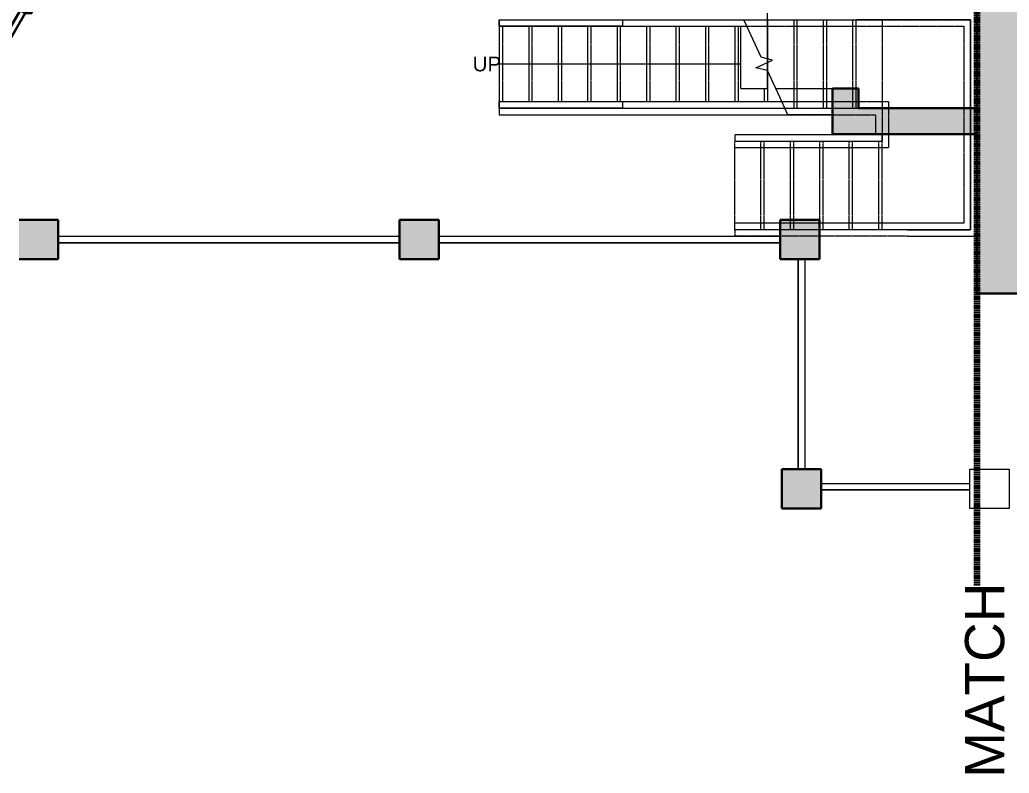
# Model space of a CAD drawing. Header units: inches. Extents: x -4688 to 1542, y -3558 to 978.
# Drawn here: x -290.8 to 11.7, y -147.7 to 82.5 of the extents above; entities that cross this region are included whole.
import ezdxf

# ---------------------------------------------------------------- set-up
doc = ezdxf.new("R2010")
doc.units = ezdxf.units.IN
doc.header["$MEASUREMENT"] = 0
doc.linetypes.add('Dash', pattern=[0.25, 0.125, -0.125])
doc.linetypes.add('Overhead 1_16_', pattern=[0.101562, 0.0625, -0.039062])
for name, color, linetype, lineweight in [('A-ANNO-MATC', 214, 'Dash', 140), ('A-COLS', 52, 'Continuous', 18), ('A-DOOR', 31, 'Continuous', 18), ('A-DOOR-FRAM', 31, 'Continuous', 30), ('A-FLOR-HRAL', 11, 'Continuous', 18), ('A-ROOF', 132, 'Continuous', 18), ('A-WALL', 113, 'Continuous', 18), ('A-WALL-PATT', 111, 'Continuous', 18), ('G-ANNO-TEXT', 231, 'Continuous', 9), ('S-STRS', 31, 'Continuous', 18), ('S-STRS-ANNO', 31, 'Continuous', 9), ('S-STRS-IDEN', 31, 'Continuous', 9), ('S-STRS-MBND', 31, 'Continuous', 18)]:
    doc.layers.add(name, color=color, linetype=linetype, lineweight=lineweight)
doc.styles.add('Swis721 Lt BT', font='swissl.ttf', dxfattribs={"height": 4.5})
doc.styles.add('Swis721 Lt BT_1', font='swissl.ttf', dxfattribs={"height": 12})

# ---------------------------------------------------------------- blocks, each defined once
blk = doc.blocks.new('Top Rail Type - Top Rail_Internal_-5011479-1st Floor Power _ Signal')
at = {"layer": 'A-FLOR-HRAL', "lineweight": 9}
for p, q in [((-279.02, 16.32), (-174.7, 16.32)), ((-162.7, 16.32), (-58.38, 16.32)), ((-174.7, 14.32), (-279.02, 14.32)), ((-58.38, 14.32), (-162.7, 14.32)), ((-52.85, -54.86), (-52.85, 9.32)), ((-50.85, 9.32), (-50.85, -54.86)), ((-45.85, -59.18), (-0.35, -59.18)), ((-0.35, -61.18), (-45.85, -61.18))]:
    blk.add_line(p, q, dxfattribs=at)
blk = doc.blocks.new('Top Rail Type - Top Rail_Internal_-V4-1st Floor Power _ Signal')
at = {"layer": 'A-FLOR-HRAL', "lineweight": 9}
for p, q in [((-279.02, 16.32), (-174.7, 16.32)), ((-162.7, 16.32), (-58.38, 16.32)), ((-279.02, 14.32), (-174.7, 14.32)), ((-162.7, 14.32), (-58.38, 14.32)), ((-52.85, 9.32), (-52.85, -54.86)), ((-50.85, 9.32), (-50.85, -54.86)), ((-45.85, -59.18), (-0.35, -59.18)), ((-45.85, -61.18), (-0.35, -61.18))]:
    blk.add_line(p, q, dxfattribs=at)
blk = doc.blocks.new('Top Rail Type - Top Rail_Internal_-7092827-1st Floor Power _ Signal')
at = {"layer": 'A-FLOR-HRAL', "lineweight": 9}
for p, q in [((-144.22, 55.47), (-144.22, 57.47)), ((-144.22, 57.47), (-106.58, 57.47)), ((-106.58, 57.47), (-106.58, 55.47)), ((-106.58, 55.47), (-144.22, 55.47))]:
    blk.add_line(p, q, dxfattribs=at)
blk = doc.blocks.new('Top Rail Type - Top Rail_Internal_-V63-1st Floor Power _ Signal')
at = {"layer": 'A-FLOR-HRAL', "lineweight": 9}
for p, q in [((-144.22, 57.47), (-144.22, 55.47)), ((-144.22, 57.47), (-57.86, 57.47)), ((-56.92, 55.47), (-57.86, 57.47)), ((-144.22, 55.47), (-56.92, 55.47))]:
    blk.add_line(p, q, dxfattribs=at)
at = {"layer": 'A-FLOR-HRAL', "linetype": 'Overhead 1_16_', "lineweight": 9}
for p, q in [((-57.86, 57.47), (-36.22, 57.47)), ((-36.22, 57.47), (-25.22, 57.47)), ((-25.22, 57.47), (-25.22, 48.32)), ((-56.92, 55.47), (-36.22, 55.47)), ((-36.22, 55.47), (-27.22, 55.47)), ((-27.22, 55.47), (-27.22, 48.32)), ((-27.22, 48.32), (-27.22, 45.32)), ((-25.22, 48.32), (-25.22, 43.32)), ((-72.22, 43.32), (-72.22, 45.32)), ((-63.22, 45.32), (-72.22, 45.32)), ((-63.22, 43.32), (-72.22, 43.32)), ((-30.22, 45.32), (-63.22, 45.32)), ((-30.22, 43.32), (-63.22, 43.32)), ((-27.22, 45.32), (-30.22, 45.32)), ((-25.22, 43.32), (-30.22, 43.32))]:
    blk.add_line(p, q, dxfattribs=at)
blk = doc.blocks.new('Top Rail Type - Top Rail_Internal_-7092845-1st Floor Power _ Signal')
at = {"layer": 'A-FLOR-HRAL', "lineweight": 9}
for p, q in [((-144.22, 80.47), (-144.22, 82.47)), ((-144.22, 82.47), (-106.58, 82.47)), ((-106.58, 82.47), (-106.58, 80.47)), ((-106.58, 80.47), (-144.22, 80.47))]:
    blk.add_line(p, q, dxfattribs=at)
blk = doc.blocks.new('Top Rail Type - Top Rail_Internal_-V64-1st Floor Power _ Signal')
at = {"layer": 'A-FLOR-HRAL', "lineweight": 9}
for p, q in [((-144.22, 82.47), (-144.22, 80.47)), ((-144.22, 82.47), (-69.51, 82.47)), ((-68.58, 80.47), (-69.51, 82.47)), ((-144.22, 80.47), (-68.58, 80.47))]:
    blk.add_line(p, q, dxfattribs=at)
at = {"layer": 'A-FLOR-HRAL', "linetype": 'Overhead 1_16_', "lineweight": 9}
for p, q in [((-69.51, 82.47), (-36.22, 82.47)), ((-36.22, 82.47), (-0.22, 82.47)), ((-0.22, 82.47), (-0.22, 18.32)), ((-68.58, 80.47), (-36.22, 80.47)), ((-36.22, 80.47), (-2.22, 80.47)), ((-2.22, 80.47), (-2.22, 20.32)), ((-72.22, 18.32), (-72.22, 20.32)), ((-63.22, 20.32), (-72.22, 20.32)), ((-63.22, 18.32), (-72.22, 18.32)), ((-18.22, 20.32), (-63.22, 20.32)), ((-18.22, 18.32), (-63.22, 18.32)), ((-2.22, 20.32), (-18.22, 20.32)), ((-0.22, 18.32), (-18.22, 18.32))]:
    blk.add_line(p, q, dxfattribs=at)
blk = doc.blocks.new('Single Flush - D2 3_ X 8_-8252877-1st Floor Power _ Signal')
at = {"layer": 'A-DOOR', "lineweight": 30}
for p, q in [((-1.52, -41.14), (16.39, -10.12)), ((17.91, -11), (0, -42.01)), ((16.39, -10.12), (17.91, -11)), ((0, -42.01), (-1.52, -41.14))]:
    blk.add_line(p, q, dxfattribs=at)
at = {"layer": 'A-DOOR', "lineweight": 9}
blk.add_arc((17.91, -11), 35.81, 179.5, 240, dxfattribs=at)
at = {"layer": 'A-DOOR-FRAM'}
for p, q in [((-20, -5.25), (-20, -11)), ((-20, -5.25), (-18, -5.25)), ((-18, -5.25), (-18, -11)), ((18, -5.25), (18, -11)), ((18, -5.25), (20, -5.25)), ((20, -5.25), (20, -11)), ((-20, -11), (-18, -11)), ((18, -11), (20, -11))]:
    blk.add_line(p, q, dxfattribs=at)

msp = doc.modelspace()

# ---------------------------------------------------------------- hatches: boundary and pattern name
at = {"layer": 'A-COLS'}
for color, points in [(250, [(-291.02, 9.32), (-279.02, 9.32), (-279.02, 21.32), (-291.02, 21.32)]), (250, [(-162.7, 9.32), (-162.7, 21.32), (-174.7, 21.32), (-174.7, 9.32)]), (10, [(-46.38, 9.32), (-46.38, 21.32), (-58.38, 21.32), (-58.38, 9.32)])]:
    msp.add_hatch(color=color, dxfattribs=at).paths.add_polyline_path(points, flags=0)
at = {"layer": 'A-ROOF'}
msp.add_hatch(color=250, dxfattribs=at).paths.add_polyline_path([(-45.85, -66.86), (-45.85, -54.86), (-57.85, -54.86), (-57.85, -66.86)], flags=0)
at = {"layer": 'A-WALL-PATT', "lineweight": 9}
h = msp.add_hatch(color=7, dxfattribs=at)
h.paths.add_polyline_path([(1.72, -1.17), (18.22, -1.17), (18.22, 116.22), (1.72, 116.22), (1.72, 32.25)], flags=0)
h.paths.add_polyline_path([(18.22, 154.72), (18.22, 335.37), (1.72, 335.37), (1.72, 154.72)], flags=0)
h.paths.add_polyline_path([(18.22, 388.37), (18.22, 814.52), (1.72, 814.52), (1.72, 388.37)], flags=0)
for points in [[(-34.38, 47.47), (-34.38, 61.47), (-42.38, 61.47), (-42.38, 47.47)], [(1.72, 47.47), (1.72, 55.47), (-34.38, 55.47), (-34.38, 47.47), (-20.74, 47.47)]]:
    msp.add_hatch(color=7, dxfattribs=at).paths.add_polyline_path(points, flags=0)

# ---------------------------------------------------------------- linework, layer by layer
at = {"layer": 'A-ANNO-MATC'}
msp.add_line((1.72, 857.52), (1.72, -90.48), dxfattribs=at)
at = {"layer": 'A-COLS', "color": 8, "lineweight": 30}
for p, q in [((-279.02, 21.32), (-291.02, 21.32)), ((-279.02, 9.32), (-279.02, 21.32)), ((-162.7, 21.32), (-174.7, 21.32)), ((-174.7, 21.32), (-174.7, 9.32)), ((-162.7, 9.32), (-162.7, 21.32)), ((-46.38, 21.32), (-58.38, 21.32)), ((-58.38, 21.32), (-58.38, 9.32)), ((-46.38, 9.32), (-46.38, 21.32)), ((-291.02, 9.32), (-279.02, 9.32)), ((-174.7, 9.32), (-162.7, 9.32)), ((-58.38, 9.32), (-46.38, 9.32))]:
    msp.add_line(p, q, dxfattribs=at)
at = {"layer": 'A-COLS', "lineweight": 9}
for p, q in [((-0.35, -54.86), (11.65, -54.86)), ((-0.35, -66.86), (-0.35, -54.86)), ((11.65, -54.86), (11.65, -66.86)), ((11.65, -66.86), (-0.35, -66.86))]:
    msp.add_line(p, q, dxfattribs=at)
at = {"layer": 'A-ROOF', "color": 8, "lineweight": 30}
for p, q in [((-45.85, -54.86), (-57.85, -54.86)), ((-57.85, -54.86), (-57.85, -66.86)), ((-45.85, -66.86), (-45.85, -54.86)), ((-57.85, -66.86), (-45.85, -66.86))]:
    msp.add_line(p, q, dxfattribs=at)
at = {"layer": 'A-WALL', "lineweight": 9}
for p, q in [((-62.38, 84.47), (-62.38, 61.47)), ((-70.38, 61.47), (-70.38, 80.47)), ((-70.38, 61.47), (-62.38, 61.47)), ((-59.72, 61.47), (-42.38, 61.47)), ((-42.38, 53.47), (-55.99, 53.47))]:
    msp.add_line(p, q, dxfattribs=at)
at = {"layer": 'A-WALL', "color": 8, "lineweight": 30}
for p, q in [((1.72, 84.47), (1.72, 55.47)), ((-42.38, 61.47), (-42.38, 47.47)), ((-34.38, 61.47), (-42.38, 61.47)), ((-34.38, 55.47), (-34.38, 61.47)), ((1.72, 55.47), (-34.38, 55.47)), ((-42.38, 47.47), (1.72, 47.47)), ((1.72, 47.47), (1.72, -1.17)), ((1.72, -1.17), (420.78, -1.17))]:
    msp.add_line(p, q, dxfattribs=at)
at = {"layer": 'S-STRS', "lineweight": 9}
for p, q in [((-144.22, 80.47), (-144.22, 57.47)), ((-135.22, 80.47), (-135.22, 57.47)), ((-126.22, 80.47), (-126.22, 57.47)), ((-117.22, 80.47), (-117.22, 57.47)), ((-108.22, 80.47), (-108.22, 57.47)), ((-99.22, 80.47), (-99.22, 57.47)), ((-90.22, 80.47), (-90.22, 57.47)), ((-81.22, 80.47), (-81.22, 57.47)), ((-72.22, 80.47), (-72.22, 57.47)), ((-63.22, 61.47), (-63.22, 57.47)), ((-144.22, 55.47), (-144.22, 53.47)), ((-144.22, 53.47), (-55.99, 53.47))]:
    msp.add_line(p, q, dxfattribs=at)
at = {"layer": 'S-STRS', "linetype": 'Overhead 1_16_', "lineweight": 9}
for p, q in [((-143.22, 80.47), (-143.22, 57.47)), ((-134.22, 80.47), (-134.22, 57.47)), ((-125.22, 80.47), (-125.22, 57.47)), ((-116.22, 80.47), (-116.22, 57.47)), ((-107.22, 80.47), (-107.22, 57.47)), ((-98.22, 80.47), (-98.22, 57.47)), ((-89.22, 80.47), (-89.22, 57.47)), ((-80.22, 80.47), (-80.22, 57.47)), ((-71.22, 80.47), (-71.22, 57.47)), ((-62.22, 70.53), (-62.22, 69.43)), ((-62.22, 66.82), (-62.22, 57.47))]:
    msp.add_line(p, q, dxfattribs=at)
at = {"layer": 'S-STRS-ANNO'}
for p, q in [((-144.22, 68.97), (-135.22, 68.97)), ((-135.22, 68.97), (-126.22, 68.97)), ((-126.22, 68.97), (-117.22, 68.97)), ((-117.22, 68.97), (-108.22, 68.97)), ((-108.22, 68.97), (-99.22, 68.97)), ((-99.22, 68.97), (-90.22, 68.97)), ((-90.22, 68.97), (-81.22, 68.97)), ((-81.22, 68.97), (-72.22, 68.97)), ((-72.22, 68.97), (-70.38, 68.97))]:
    msp.add_line(p, q, dxfattribs=at)
at = {"layer": 'S-STRS-MBND', "linetype": 'Overhead 1_16_', "lineweight": 9}
for p, q in [((-65.24, 82.47), (-35.04, 82.47)), ((-62.22, 82.47), (-62.22, 70.53)), ((-54.22, 82.47), (-54.22, 55.47)), ((-53.22, 82.47), (-53.22, 55.47)), ((-45.22, 82.47), (-45.22, 55.47)), ((-44.22, 82.47), (-44.22, 55.47)), ((-36.22, 82.47), (-36.22, 55.47)), ((-35.22, 82.47), (-35.22, 55.47)), ((-0.22, 82.47), (-35.04, 82.47)), ((-35.04, 82.47), (-27.22, 82.47)), ((-27.22, 82.47), (-27.22, 55.47)), ((-0.22, 18.32), (-0.22, 82.47)), ((1.78, 16.32), (1.78, 84.47)), ((-62.22, 69.43), (-62.22, 66.82)), ((-56.92, 55.47), (-29.22, 55.47)), ((-27.22, 55.47), (-29.22, 55.47)), ((-29.22, 55.47), (-27.22, 55.47)), ((-27.22, 55.47), (-27.22, 47.32)), ((-55.99, 53.47), (-29.22, 53.47)), ((-29.22, 53.47), (-29.22, 47.32)), ((-72.22, 47.32), (-72.22, 45.32)), ((-29.22, 47.32), (-72.22, 47.32)), ((-27.22, 45.32), (-27.22, 47.32)), ((-27.22, 45.32), (-72.22, 45.32)), ((-72.22, 18.32), (-72.22, 45.32)), ((-64.22, 18.32), (-64.22, 45.32)), ((-63.22, 18.32), (-63.22, 45.32)), ((-55.22, 18.32), (-55.22, 45.32)), ((-54.22, 18.32), (-54.22, 45.32)), ((-46.22, 18.32), (-46.22, 45.32)), ((-45.22, 18.32), (-45.22, 45.32)), ((-37.22, 18.32), (-37.22, 45.32)), ((-36.22, 18.32), (-36.22, 45.32)), ((-28.22, 18.32), (-28.22, 45.32)), ((-27.22, 18.32), (-27.22, 45.32)), ((-72.22, 18.32), (-72.22, 16.32)), ((-19.4, 18.32), (-72.22, 18.32)), ((-19.4, 18.32), (-0.22, 18.32)), ((-19.4, 16.32), (-72.22, 16.32)), ((-19.4, 16.32), (1.78, 16.32))]:
    msp.add_line(p, q, dxfattribs=at)
at = {"layer": 'S-STRS-MBND', "lineweight": 9}
for p, q in [((-64.17, 71.01), (-68.58, 80.47)), ((-65.77, 67.78), (-60.67, 70.16)), ((-60.67, 70.16), (-64.17, 71.01)), ((-62.27, 66.93), (-65.77, 67.78)), ((-57.86, 57.47), (-62.27, 66.93)), ((-55.99, 53.47), (-56.92, 55.47))]:
    msp.add_line(p, q, dxfattribs=at)

# ---------------------------------------------------------------- block references
at = {"layer": 'A-DOOR'}
msp.add_blockref('Single Flush - D2 3_ X 8_-8252877-1st Floor Power _ Signal', (-307.07, 95.47), dxfattribs=at)
at = {"layer": 'A-FLOR-HRAL', "lineweight": 9}
for name in ['Top Rail Type - Top Rail_Internal_-7092845-1st Floor Power _ Signal', 'Top Rail Type - Top Rail_Internal_-V64-1st Floor Power _ Signal', 'Top Rail Type - Top Rail_Internal_-7092827-1st Floor Power _ Signal', 'Top Rail Type - Top Rail_Internal_-V63-1st Floor Power _ Signal', 'Top Rail Type - Top Rail_Internal_-5011479-1st Floor Power _ Signal', 'Top Rail Type - Top Rail_Internal_-V4-1st Floor Power _ Signal']:
    msp.add_blockref(name, (0, 0), dxfattribs=at)

# ---------------------------------------------------------------- texts
at = {"layer": 'G-ANNO-TEXT', "color": 7, "insert": (-1.86, -149.12), "char_height": 12, "width": 67.872, "attachment_point": 1, "rotation": 90, "style": 'Swis721 Lt BT_1'}
msp.add_mtext('MATCH', dxfattribs=at)
at = {"layer": 'S-STRS-IDEN', "insert": (-152.36, 71.21), "char_height": 4.5, "width": 9.7692, "attachment_point": 1, "line_spacing_factor": 1.005062, "style": 'Swis721 Lt BT'}
msp.add_mtext('UP', dxfattribs=at)

doc.saveas('drawing.dxf')
